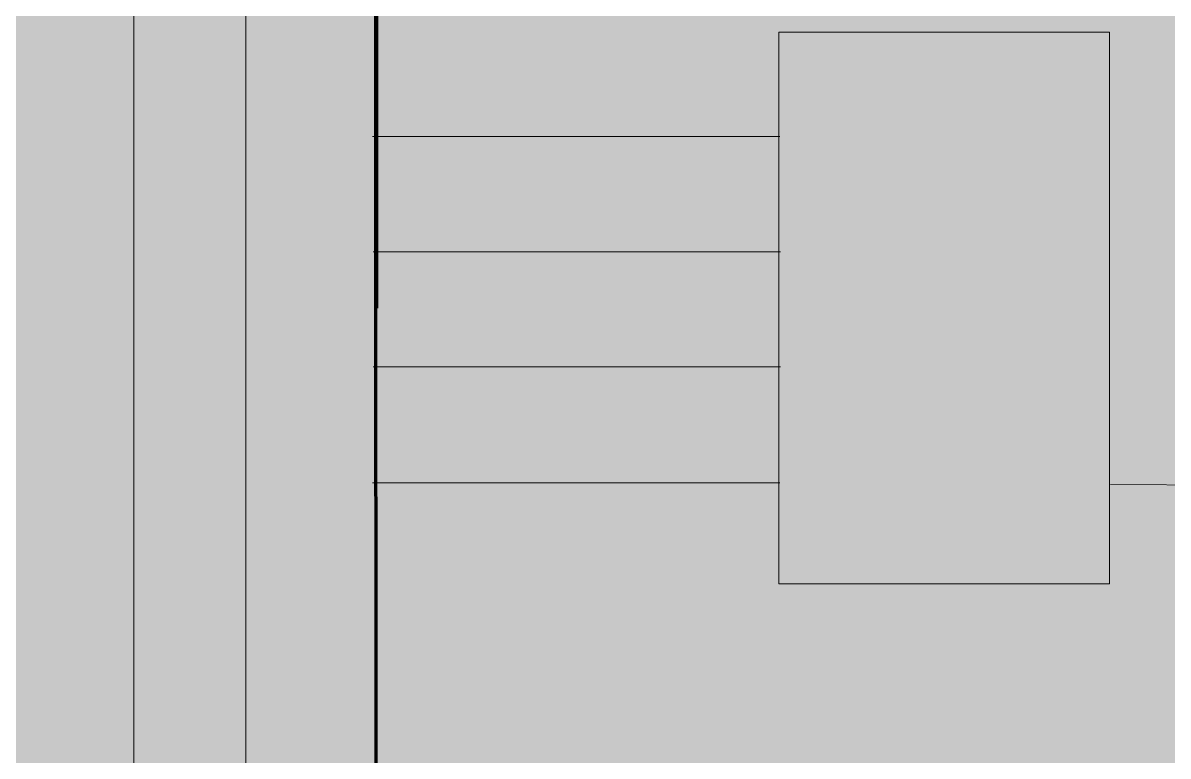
# Model space of a CAD drawing. Header units: millimetres. Extents: x 0 to 590, y 2 to 420.
# Drawn here: x 228.5 to 280.2, y 245.5 to 278.6 of the extents above; entities that cross this region are included whole.
import ezdxf
from ezdxf.xclip import XClip

# ---------------------------------------------------------------- set-up
doc = ezdxf.new("R2010")
doc.units = ezdxf.units.MM
doc.header["$MEASUREMENT"] = 0
doc.layers.get('0').update_dxf_attribs({"linetype": 'CONTINUOUS'})

# ---------------------------------------------------------------- blocks, each defined once
blk = doc.blocks.new('MF28FC3F0')
at = {"true_color": 0xffffff}
for points in [[(0, 420.2), (0, 2.206), (590.355, 2.206), (590.355, 420.2)], [(0, 420.2), (0, 2.437), (590.355, 2.437), (590.355, 420.2)]]:
    blk.add_hatch(color=0, dxfattribs=at).paths.add_polyline_path(points)

msp = doc.modelspace()

# ---------------------------------------------------------------- hatches: boundary and pattern name
at = {"true_color": 0xffffff}
msp.add_hatch(color=0, dxfattribs=at).paths.add_polyline_path([(262.576, 278.152), (262.576, 253.273), (277.51, 253.273), (277.51, 278.152)])
at = {"true_color": 0x000007}
h = msp.add_hatch(color=0, dxfattribs=at)
h.paths.add_polyline_path([(253.355, 274.069), (253.355, 274.76), (252.104, 274.76), (252.104, 275.089), (253.421, 276.966), (253.701, 276.966), (253.701, 275.089), (254.096, 275.089), (254.096, 274.76), (253.701, 274.76), (253.701, 274.069)])
h.paths.add_polyline_path([(253.355, 275.089), (253.355, 276.39), (252.449, 275.089)])
h = msp.add_hatch(color=0, dxfattribs=at)
edge = h.paths.add_edge_path()
edge.add_spline(control_points=[(270.413, 271.632), (270.298, 271.5), (270.166, 271.401), (270.034, 271.335), (270.034, 271.335), (269.903, 271.286), (269.755, 271.253), (269.59, 271.253), (269.59, 271.253), (269.294, 271.253), (269.063, 271.352), (268.882, 271.549), (268.882, 271.549), (268.734, 271.714), (268.668, 271.895), (268.668, 272.093), (268.668, 272.093), (268.668, 272.274), (268.734, 272.438), (268.849, 272.57), (268.849, 272.57), (268.964, 272.718), (269.129, 272.85), (269.359, 272.949), (269.359, 272.949), (269.228, 273.114), (269.145, 273.229), (269.096, 273.328), (269.096, 273.328), (269.063, 273.41), (269.03, 273.509), (269.03, 273.591), (269.03, 273.591), (269.03, 273.772), (269.096, 273.92), (269.244, 274.052), (269.244, 274.052), (269.376, 274.167), (269.541, 274.233), (269.755, 274.233), (269.755, 274.233), (269.952, 274.233), (270.117, 274.184), (270.232, 274.052), (270.232, 274.052), (270.364, 273.937), (270.43, 273.789), (270.43, 273.624), (270.43, 273.624), (270.43, 273.344), (270.249, 273.114), (269.886, 272.916)], knot_values=[0, 0, 0, 0, 0.019231, 0.019231, 0.019231, 0.019231, 0.038462, 0.038462, 0.038462, 0.038462, 0.057692, 0.057692, 0.057692, 0.057692, 0.076923, 0.076923, 0.076923, 0.076923, 0.096154, 0.096154, 0.096154, 0.096154, 0.115385, 0.115385, 0.115385, 0.115385, 0.134615, 0.134615, 0.134615, 0.134615, 0.153846, 0.153846, 0.153846, 0.153846, 0.173077, 0.173077, 0.173077, 0.173077, 0.192308, 0.192308, 0.192308, 0.192308, 0.211538, 0.211538, 0.211538, 0.211538, 0.230769, 0.230769, 0.230769, 0.230769, 1, 1, 1, 1], degree=3, periodic=0)
edge.add_line((269.886, 272.916), (270.397, 272.257))
edge.add_spline(control_points=[(270.397, 272.257), (270.463, 272.373), (270.496, 272.504), (270.528, 272.652)], knot_values=[0, 0, 0, 0, 1, 1, 1, 1], degree=3, periodic=0)
edge.add_line((270.528, 272.652), (270.907, 272.57))
edge.add_spline(control_points=[(270.907, 272.57), (270.841, 272.323), (270.759, 272.109), (270.644, 271.961), (270.644, 271.961), (270.775, 271.78), (270.94, 271.632), (271.105, 271.516)], knot_values=[0, 0, 0, 0, 0.125, 0.125, 0.125, 0.125, 1, 1, 1, 1], degree=3, periodic=0)
edge.add_line((271.105, 271.516), (270.858, 271.22))
edge.add_spline(control_points=[(270.858, 271.22), (270.726, 271.319), (270.578, 271.451), (270.413, 271.632)], knot_values=[0, 0, 0, 0, 1, 1, 1, 1], degree=3, periodic=0)
h.paths.add_polyline_path([(269.689, 273.146), (269.689, 273.146), (269.709, 273.157), (269.729, 273.167), (269.747, 273.177), (269.766, 273.188), (269.783, 273.198), (269.8, 273.208), (269.816, 273.218), (269.832, 273.228), (269.847, 273.238), (269.861, 273.248), (269.875, 273.258), (269.888, 273.268), (269.901, 273.278), (269.913, 273.287), (269.924, 273.297), (269.935, 273.306), (269.945, 273.316), (269.955, 273.325), (269.964, 273.334), (269.973, 273.343), (269.981, 273.352), (269.988, 273.36), (269.995, 273.369), (270.002, 273.377), (270.002, 273.377), (270.006, 273.387), (270.01, 273.397), (270.014, 273.407), (270.018, 273.417), (270.022, 273.427), (270.026, 273.436), (270.03, 273.446), (270.033, 273.455), (270.037, 273.464), (270.04, 273.474), (270.044, 273.483), (270.047, 273.492), (270.05, 273.502), (270.053, 273.511), (270.055, 273.52), (270.058, 273.529), (270.06, 273.539), (270.062, 273.548), (270.063, 273.558), (270.065, 273.568), (270.066, 273.577), (270.067, 273.587), (270.067, 273.597), (270.067, 273.608), (270.067, 273.62), (270.067, 273.632), (270.066, 273.644), (270.065, 273.656), (270.063, 273.667), (270.061, 273.679), (270.059, 273.69), (270.056, 273.701), (270.054, 273.712), (270.05, 273.722), (270.047, 273.733), (270.043, 273.743), (270.038, 273.754), (270.034, 273.764), (270.029, 273.773), (270.024, 273.783), (270.018, 273.793), (270.012, 273.802), (270.005, 273.811), (269.999, 273.82), (269.992, 273.829), (269.984, 273.838), (269.977, 273.846), (269.969, 273.854), (269.969, 273.854), (269.96, 273.863), (269.952, 273.87), (269.943, 273.878), (269.934, 273.885), (269.925, 273.891), (269.916, 273.898), (269.907, 273.904), (269.898, 273.909), (269.888, 273.915), (269.879, 273.92), (269.869, 273.924), (269.86, 273.929), (269.85, 273.933), (269.84, 273.936), (269.83, 273.939), (269.82, 273.942), (269.81, 273.945), (269.8, 273.947), (269.789, 273.949), (269.779, 273.951), (269.769, 273.952), (269.759, 273.953), (269.748, 273.953), (269.738, 273.953), (269.738, 273.953), (269.726, 273.953), (269.714, 273.953), (269.702, 273.952), (269.69, 273.951), (269.679, 273.949), (269.667, 273.947), (269.656, 273.945), (269.645, 273.942), (269.634, 273.939), (269.623, 273.936), (269.613, 273.933), (269.602, 273.929), (269.592, 273.924), (269.582, 273.92), (269.572, 273.915), (269.562, 273.909), (269.553, 273.904), (269.544, 273.898), (269.534, 273.891), (269.525, 273.885), (269.517, 273.878), (269.508, 273.87), (269.499, 273.863), (269.491, 273.854), (269.483, 273.846), (269.475, 273.838), (269.468, 273.83), (269.461, 273.821), (269.454, 273.813), (269.448, 273.805), (269.442, 273.796), (269.436, 273.787), (269.431, 273.779), (269.426, 273.77), (269.421, 273.761), (269.417, 273.752), (269.413, 273.742), (269.409, 273.733), (269.406, 273.723), (269.403, 273.713), (269.401, 273.703), (269.399, 273.692), (269.397, 273.682), (269.395, 273.671), (269.394, 273.66), (269.393, 273.648), (269.392, 273.636), (269.392, 273.624), (269.392, 273.618), (269.393, 273.612), (269.393, 273.606), (269.394, 273.6), (269.394, 273.595), (269.395, 273.589), (269.397, 273.584), (269.398, 273.579), (269.399, 273.574), (269.401, 273.568), (269.403, 273.563), (269.405, 273.558), (269.407, 273.553), (269.409, 273.548), (269.412, 273.543), (269.414, 273.537), (269.417, 273.532), (269.42, 273.527), (269.423, 273.521), (269.427, 273.516), (269.43, 273.51), (269.434, 273.504), (269.438, 273.498), (269.442, 273.492), (269.444, 273.486), (269.446, 273.48), (269.449, 273.473), (269.451, 273.466), (269.454, 273.46), (269.457, 273.453), (269.46, 273.446), (269.464, 273.439), (269.467, 273.431), (269.471, 273.424), (269.475, 273.417), (269.479, 273.41), (269.483, 273.403), (269.487, 273.396), (269.492, 273.388), (269.497, 273.381), (269.501, 273.374), (269.507, 273.367), (269.512, 273.36), (269.517, 273.354), (269.523, 273.347), (269.529, 273.34), (269.534, 273.334), (269.541, 273.328)])
h.paths.add_polyline_path([(269.689, 273.146), (269.541, 273.328)])
edge = h.paths.add_edge_path()
edge.add_line((270.199, 271.912), (269.541, 272.718))
edge.add_spline(control_points=[(269.541, 272.718), (269.359, 272.603), (269.228, 272.504), (269.162, 272.406), (269.162, 272.406), (269.079, 272.307), (269.047, 272.208), (269.047, 272.109), (269.047, 272.109), (269.047, 271.994), (269.096, 271.879), (269.195, 271.747), (269.195, 271.747), (269.294, 271.615), (269.425, 271.566), (269.59, 271.566), (269.59, 271.566), (269.705, 271.566), (269.804, 271.599), (269.919, 271.665), (269.919, 271.665), (270.034, 271.73), (270.133, 271.813), (270.199, 271.912)], knot_values=[0, 0, 0, 0, 0.041667, 0.041667, 0.041667, 0.041667, 0.083333, 0.083333, 0.083333, 0.083333, 0.125, 0.125, 0.125, 0.125, 0.166667, 0.166667, 0.166667, 0.166667, 0.208333, 0.208333, 0.208333, 0.208333, 1, 1, 1, 1], degree=3, periodic=0)
h = msp.add_hatch(color=0, dxfattribs=at)
edge = h.paths.add_edge_path()
edge.add_line((254.063, 271.714), (253.701, 271.681))
edge.add_spline(control_points=[(253.701, 271.681), (253.668, 271.829), (253.635, 271.928), (253.569, 271.994), (253.569, 271.994), (253.47, 272.093), (253.355, 272.142), (253.207, 272.142), (253.207, 272.142), (253.108, 272.142), (253.009, 272.109), (252.91, 272.043), (252.91, 272.043), (252.812, 271.961), (252.713, 271.846), (252.647, 271.681), (252.647, 271.681), (252.581, 271.533), (252.548, 271.302), (252.548, 271.022), (252.548, 271.022), (252.63, 271.154), (252.746, 271.253), (252.861, 271.302), (252.861, 271.302), (252.993, 271.368), (253.124, 271.401), (253.256, 271.401), (253.256, 271.401), (253.487, 271.401), (253.701, 271.319), (253.865, 271.138), (253.865, 271.138), (254.03, 270.973), (254.112, 270.743), (254.112, 270.463), (254.112, 270.463), (254.112, 270.281), (254.063, 270.117), (253.997, 269.952), (253.997, 269.952), (253.915, 269.804), (253.799, 269.689), (253.668, 269.606), (253.668, 269.606), (253.536, 269.524), (253.371, 269.475), (253.207, 269.475), (253.207, 269.475), (252.91, 269.475), (252.663, 269.59), (252.482, 269.804), (252.482, 269.804), (252.285, 270.018), (252.202, 270.38), (252.202, 270.874), (252.202, 270.874), (252.202, 271.434), (252.301, 271.846), (252.515, 272.093), (252.515, 272.093), (252.696, 272.323), (252.927, 272.438), (253.24, 272.438), (253.24, 272.438), (253.47, 272.438), (253.651, 272.373), (253.799, 272.241), (253.799, 272.241), (253.948, 272.109), (254.03, 271.928), (254.063, 271.714)], knot_values=[0, 0, 0, 0, 0.013889, 0.013889, 0.013889, 0.013889, 0.027778, 0.027778, 0.027778, 0.027778, 0.041667, 0.041667, 0.041667, 0.041667, 0.055556, 0.055556, 0.055556, 0.055556, 0.069444, 0.069444, 0.069444, 0.069444, 0.083333, 0.083333, 0.083333, 0.083333, 0.097222, 0.097222, 0.097222, 0.097222, 0.111111, 0.111111, 0.111111, 0.111111, 0.125, 0.125, 0.125, 0.125, 0.138889, 0.138889, 0.138889, 0.138889, 0.152778, 0.152778, 0.152778, 0.152778, 0.166667, 0.166667, 0.166667, 0.166667, 0.180556, 0.180556, 0.180556, 0.180556, 0.194444, 0.194444, 0.194444, 0.194444, 0.208333, 0.208333, 0.208333, 0.208333, 0.222222, 0.222222, 0.222222, 0.222222, 0.236111, 0.236111, 0.236111, 0.236111, 1, 1, 1, 1], degree=3, periodic=0)
edge = h.paths.add_edge_path()
edge.add_spline(control_points=[(252.614, 270.463), (252.614, 270.347), (252.63, 270.232), (252.68, 270.117), (252.68, 270.117), (252.729, 270.002), (252.812, 269.919), (252.91, 269.853), (252.91, 269.853), (252.993, 269.804), (253.091, 269.771), (253.19, 269.771), (253.19, 269.771), (253.355, 269.771), (253.47, 269.837), (253.585, 269.952), (253.585, 269.952), (253.684, 270.067), (253.75, 270.232), (253.75, 270.446), (253.75, 270.446), (253.75, 270.644), (253.701, 270.808), (253.585, 270.924), (253.585, 270.924), (253.487, 271.039), (253.338, 271.088), (253.19, 271.088), (253.19, 271.088), (253.026, 271.088), (252.894, 271.039), (252.779, 270.924), (252.779, 270.924), (252.663, 270.808), (252.614, 270.644), (252.614, 270.463)], knot_values=[0, 0, 0, 0, 0.027778, 0.027778, 0.027778, 0.027778, 0.055556, 0.055556, 0.055556, 0.055556, 0.083333, 0.083333, 0.083333, 0.083333, 0.111111, 0.111111, 0.111111, 0.111111, 0.138889, 0.138889, 0.138889, 0.138889, 0.166667, 0.166667, 0.166667, 0.166667, 0.194444, 0.194444, 0.194444, 0.194444, 0.222222, 0.222222, 0.222222, 0.222222, 1, 1, 1, 1], degree=3, periodic=0)
msp.add_hatch(color=0, dxfattribs=at).paths.add_polyline_path([(252.235, 266.741), (252.235, 267.071), (254.112, 267.071), (254.112, 266.807), (254.112, 266.807), (254.09, 266.782), (254.067, 266.756), (254.044, 266.73), (254.022, 266.703), (253.999, 266.675), (253.976, 266.647), (253.954, 266.618), (253.931, 266.588), (253.909, 266.557), (253.886, 266.526), (253.863, 266.494), (253.841, 266.461), (253.818, 266.428), (253.795, 266.394), (253.773, 266.36), (253.75, 266.324), (253.727, 266.288), (253.705, 266.252), (253.682, 266.214), (253.66, 266.176), (253.637, 266.137), (253.614, 266.098), (253.592, 266.058), (253.569, 266.017), (253.569, 266.017), (253.546, 265.976), (253.524, 265.935), (253.503, 265.893), (253.481, 265.852), (253.46, 265.811), (253.44, 265.77), (253.419, 265.728), (253.399, 265.687), (253.38, 265.646), (253.361, 265.604), (253.342, 265.563), (253.324, 265.521), (253.306, 265.479), (253.289, 265.437), (253.272, 265.395), (253.256, 265.353), (253.24, 265.311), (253.224, 265.269), (253.209, 265.227), (253.194, 265.184), (253.18, 265.141), (253.167, 265.099), (253.153, 265.056), (253.141, 265.012), (253.133, 264.982), (253.125, 264.95), (253.117, 264.919), (253.109, 264.888), (253.102, 264.856), (253.095, 264.824), (253.088, 264.792), (253.081, 264.76), (253.075, 264.728), (253.068, 264.695), (253.062, 264.663), (253.056, 264.63), (253.051, 264.597), (253.046, 264.563), (253.041, 264.53), (253.036, 264.497), (253.032, 264.463), (253.027, 264.429), (253.024, 264.395), (253.02, 264.361), (253.017, 264.326), (253.014, 264.292), (253.011, 264.257), (253.009, 264.222), (252.647, 264.222), (252.647, 264.222), (252.647, 264.251), (252.648, 264.28), (252.649, 264.31), (252.651, 264.34), (252.653, 264.371), (252.656, 264.402), (252.659, 264.433), (252.663, 264.465), (252.667, 264.497), (252.671, 264.53), (252.676, 264.563), (252.682, 264.597), (252.688, 264.631), (252.694, 264.666), (252.701, 264.701), (252.708, 264.737), (252.715, 264.773), (252.723, 264.81), (252.732, 264.848), (252.74, 264.886), (252.749, 264.925), (252.759, 264.964), (252.769, 265.005), (252.779, 265.045), (252.779, 265.045), (252.789, 265.086), (252.8, 265.127), (252.812, 265.167), (252.824, 265.208), (252.836, 265.247), (252.849, 265.287), (252.862, 265.326), (252.876, 265.366), (252.89, 265.405), (252.905, 265.443), (252.92, 265.482), (252.935, 265.521), (252.951, 265.559), (252.967, 265.598), (252.983, 265.636), (252.999, 265.675), (253.016, 265.713), (253.033, 265.752), (253.051, 265.79), (253.068, 265.829), (253.086, 265.867), (253.104, 265.906), (253.122, 265.945), (253.141, 265.984), (253.161, 266.021), (253.182, 266.057), (253.203, 266.093), (253.223, 266.128), (253.244, 266.163), (253.265, 266.197), (253.285, 266.231), (253.306, 266.264), (253.327, 266.297), (253.348, 266.33), (253.369, 266.362), (253.39, 266.394), (253.411, 266.425), (253.432, 266.455), (253.454, 266.486), (253.475, 266.516), (253.497, 266.545), (253.518, 266.574), (253.54, 266.603), (253.562, 266.632), (253.584, 266.66), (253.606, 266.687), (253.629, 266.714), (253.651, 266.741), (252.235, 266.741), (253.651, 266.741)])
h = msp.add_hatch(color=0, dxfattribs=at)
edge = h.paths.add_edge_path()
edge.add_line((252.268, 259.085), (252.614, 259.101))
edge.add_spline(control_points=[(252.614, 259.101), (252.63, 258.953), (252.696, 258.838), (252.779, 258.756), (252.779, 258.756), (252.861, 258.69), (252.96, 258.657), (253.091, 258.657), (253.091, 258.657), (253.19, 258.657), (253.289, 258.673), (253.371, 258.723), (253.371, 258.723), (253.454, 258.772), (253.52, 258.838), (253.585, 258.92), (253.585, 258.92), (253.635, 259.003), (253.668, 259.118), (253.717, 259.266), (253.717, 259.266), (253.75, 259.414), (253.767, 259.546), (253.767, 259.694), (253.767, 259.694), (253.767, 259.711), (253.767, 259.744), (253.767, 259.776), (253.767, 259.776), (253.684, 259.661), (253.585, 259.562), (253.47, 259.497), (253.47, 259.497), (253.355, 259.431), (253.207, 259.398), (253.075, 259.398), (253.075, 259.398), (252.828, 259.398), (252.63, 259.48), (252.466, 259.645), (252.466, 259.645), (252.301, 259.826), (252.219, 260.056), (252.219, 260.336), (252.219, 260.336), (252.219, 260.633), (252.301, 260.863), (252.466, 261.044), (252.466, 261.044), (252.647, 261.225), (252.861, 261.308), (253.124, 261.308), (253.124, 261.308), (253.306, 261.308), (253.487, 261.258), (253.635, 261.16), (253.635, 261.16), (253.799, 261.061), (253.915, 260.913), (253.997, 260.731), (253.997, 260.731), (254.079, 260.534), (254.112, 260.27), (254.112, 259.908), (254.112, 259.908), (254.112, 259.546), (254.079, 259.25), (253.997, 259.036), (253.997, 259.036), (253.915, 258.805), (253.799, 258.64), (253.635, 258.525), (253.635, 258.525), (253.487, 258.41), (253.289, 258.36), (253.075, 258.36), (253.075, 258.36), (252.861, 258.36), (252.663, 258.426), (252.532, 258.542), (252.532, 258.542), (252.383, 258.673), (252.301, 258.854), (252.268, 259.085)], knot_values=[0, 0, 0, 0, 0.011905, 0.011905, 0.011905, 0.011905, 0.02381, 0.02381, 0.02381, 0.02381, 0.035714, 0.035714, 0.035714, 0.035714, 0.047619, 0.047619, 0.047619, 0.047619, 0.059524, 0.059524, 0.059524, 0.059524, 0.071429, 0.071429, 0.071429, 0.071429, 0.083333, 0.083333, 0.083333, 0.083333, 0.095238, 0.095238, 0.095238, 0.095238, 0.107143, 0.107143, 0.107143, 0.107143, 0.119048, 0.119048, 0.119048, 0.119048, 0.130952, 0.130952, 0.130952, 0.130952, 0.142857, 0.142857, 0.142857, 0.142857, 0.154762, 0.154762, 0.154762, 0.154762, 0.166667, 0.166667, 0.166667, 0.166667, 0.178571, 0.178571, 0.178571, 0.178571, 0.190476, 0.190476, 0.190476, 0.190476, 0.202381, 0.202381, 0.202381, 0.202381, 0.214286, 0.214286, 0.214286, 0.214286, 0.22619, 0.22619, 0.22619, 0.22619, 0.238095, 0.238095, 0.238095, 0.238095, 1, 1, 1, 1], degree=3, periodic=0)
edge = h.paths.add_edge_path()
edge.add_spline(control_points=[(253.717, 260.353), (253.717, 260.567), (253.668, 260.715), (253.553, 260.847), (253.553, 260.847), (253.454, 260.962), (253.322, 261.028), (253.174, 261.028), (253.174, 261.028), (253.009, 261.028), (252.877, 260.962), (252.762, 260.83), (252.762, 260.83), (252.63, 260.699), (252.581, 260.534), (252.581, 260.32), (252.581, 260.32), (252.581, 260.139), (252.63, 259.991), (252.746, 259.875), (252.746, 259.875), (252.861, 259.76), (252.993, 259.711), (253.157, 259.711), (253.157, 259.711), (253.322, 259.711), (253.454, 259.76), (253.569, 259.875), (253.569, 259.875), (253.668, 259.991), (253.717, 260.155), (253.717, 260.353)], knot_values=[0, 0, 0, 0, 0.03125, 0.03125, 0.03125, 0.03125, 0.0625, 0.0625, 0.0625, 0.0625, 0.09375, 0.09375, 0.09375, 0.09375, 0.125, 0.125, 0.125, 0.125, 0.15625, 0.15625, 0.15625, 0.15625, 0.1875, 0.1875, 0.1875, 0.1875, 0.21875, 0.21875, 0.21875, 0.21875, 1, 1, 1, 1], degree=3, periodic=0)
h = msp.add_hatch(color=0, dxfattribs=at)
h.paths.add_polyline_path([(266.577, 256.895), (266.577, 259.793), (268.668, 259.793), (268.668, 259.447), (266.955, 259.447), (266.955, 258.558), (268.553, 258.558), (268.553, 258.212), (266.955, 258.212), (266.955, 257.241), (268.734, 257.241), (268.734, 256.895)])
h.paths.add_polyline_path([(273.278, 256.895), (272.916, 256.895), (272.916, 259.151), (272.916, 259.151), (272.905, 259.14), (272.895, 259.13), (272.884, 259.12), (272.872, 259.11), (272.86, 259.099), (272.848, 259.089), (272.836, 259.079), (272.823, 259.068), (272.81, 259.058), (272.797, 259.048), (272.784, 259.038), (272.77, 259.027), (272.756, 259.017), (272.742, 259.007), (272.727, 258.996), (272.712, 258.986), (272.697, 258.976), (272.682, 258.966), (272.667, 258.955), (272.651, 258.945), (272.635, 258.935), (272.619, 258.924), (272.603, 258.914), (272.587, 258.904), (272.587, 258.904), (272.57, 258.896), (272.554, 258.887), (272.537, 258.879), (272.521, 258.871), (272.504, 258.863), (272.488, 258.855), (272.472, 258.847), (272.456, 258.839), (272.439, 258.831), (272.423, 258.823), (272.407, 258.815), (272.391, 258.807), (272.375, 258.799), (272.359, 258.792), (272.344, 258.784), (272.328, 258.777), (272.313, 258.77), (272.297, 258.763), (272.282, 258.756), (272.267, 258.749), (272.252, 258.742), (272.237, 258.735), (272.222, 258.729), (272.208, 258.723), (272.208, 259.068), (272.208, 259.068), (272.233, 259.081), (272.257, 259.093), (272.281, 259.106), (272.305, 259.119), (272.329, 259.132), (272.353, 259.146), (272.376, 259.159), (272.399, 259.173), (272.422, 259.187), (272.445, 259.201), (272.468, 259.215), (272.49, 259.229), (272.512, 259.243), (272.534, 259.258), (272.555, 259.273), (272.576, 259.288), (272.597, 259.303), (272.618, 259.319), (272.638, 259.334), (272.658, 259.35), (272.678, 259.366), (272.697, 259.382), (272.716, 259.398), (272.735, 259.414), (272.735, 259.414), (272.753, 259.431), (272.771, 259.447), (272.788, 259.464), (272.805, 259.48), (272.821, 259.496), (272.837, 259.513), (272.852, 259.529), (272.867, 259.545), (272.882, 259.562), (272.896, 259.578), (272.909, 259.594), (272.922, 259.61), (272.935, 259.626), (272.947, 259.641), (272.959, 259.657), (272.97, 259.673), (272.981, 259.688), (272.992, 259.704), (273.002, 259.719), (273.012, 259.734), (273.021, 259.749), (273.031, 259.764), (273.039, 259.778), (273.048, 259.793), (273.278, 259.793), (273.278, 256.895), (273.278, 259.793)])
edge = h.paths.add_edge_path()
edge.add_line((278.382, 259.085), (278.037, 259.052))
edge.add_spline(control_points=[(278.037, 259.052), (278.004, 259.184), (277.954, 259.299), (277.905, 259.348), (277.905, 259.348), (277.806, 259.464), (277.691, 259.513), (277.543, 259.513), (277.543, 259.513), (277.428, 259.513), (277.329, 259.48), (277.246, 259.414), (277.246, 259.414), (277.131, 259.332), (277.049, 259.217), (276.983, 259.052), (276.983, 259.052), (276.917, 258.904), (276.884, 258.673), (276.884, 258.377), (276.884, 258.377), (276.966, 258.509), (277.065, 258.607), (277.197, 258.673), (277.197, 258.673), (277.312, 258.739), (277.444, 258.772), (277.592, 258.772), (277.592, 258.772), (277.823, 258.772), (278.02, 258.69), (278.185, 258.509), (278.185, 258.509), (278.35, 258.327), (278.448, 258.113), (278.448, 257.834), (278.448, 257.834), (278.448, 257.652), (278.399, 257.488), (278.317, 257.323), (278.317, 257.323), (278.251, 257.175), (278.136, 257.043), (278.004, 256.961), (278.004, 256.961), (277.856, 256.879), (277.707, 256.846), (277.526, 256.846), (277.526, 256.846), (277.246, 256.846), (276.999, 256.944), (276.802, 257.175), (276.802, 257.175), (276.621, 257.389), (276.522, 257.751), (276.522, 258.245), (276.522, 258.245), (276.522, 258.805), (276.637, 259.217), (276.835, 259.464), (276.835, 259.464), (277.016, 259.694), (277.263, 259.793), (277.576, 259.793), (277.576, 259.793), (277.79, 259.793), (277.987, 259.727), (278.136, 259.612), (278.136, 259.612), (278.267, 259.48), (278.366, 259.299), (278.382, 259.085)], knot_values=[0, 0, 0, 0, 0.013889, 0.013889, 0.013889, 0.013889, 0.027778, 0.027778, 0.027778, 0.027778, 0.041667, 0.041667, 0.041667, 0.041667, 0.055556, 0.055556, 0.055556, 0.055556, 0.069444, 0.069444, 0.069444, 0.069444, 0.083333, 0.083333, 0.083333, 0.083333, 0.097222, 0.097222, 0.097222, 0.097222, 0.111111, 0.111111, 0.111111, 0.111111, 0.125, 0.125, 0.125, 0.125, 0.138889, 0.138889, 0.138889, 0.138889, 0.152778, 0.152778, 0.152778, 0.152778, 0.166667, 0.166667, 0.166667, 0.166667, 0.180556, 0.180556, 0.180556, 0.180556, 0.194444, 0.194444, 0.194444, 0.194444, 0.208333, 0.208333, 0.208333, 0.208333, 0.222222, 0.222222, 0.222222, 0.222222, 0.236111, 0.236111, 0.236111, 0.236111, 1, 1, 1, 1], degree=3, periodic=0)
edge = h.paths.add_edge_path()
edge.add_spline(control_points=[(276.934, 257.834), (276.934, 257.702), (276.966, 257.587), (277.016, 257.471), (277.016, 257.471), (277.065, 257.373), (277.148, 257.274), (277.23, 257.224), (277.23, 257.224), (277.329, 257.158), (277.428, 257.142), (277.526, 257.142), (277.526, 257.142), (277.674, 257.142), (277.806, 257.191), (277.921, 257.323), (277.921, 257.323), (278.02, 257.438), (278.07, 257.603), (278.07, 257.817), (278.07, 257.817), (278.07, 258.015), (278.02, 258.163), (277.921, 258.278), (277.921, 258.278), (277.806, 258.393), (277.674, 258.459), (277.51, 258.459), (277.51, 258.459), (277.362, 258.459), (277.213, 258.393), (277.098, 258.278), (277.098, 258.278), (276.999, 258.163), (276.934, 258.015), (276.934, 257.834)], knot_values=[0, 0, 0, 0, 0.027778, 0.027778, 0.027778, 0.027778, 0.055556, 0.055556, 0.055556, 0.055556, 0.083333, 0.083333, 0.083333, 0.083333, 0.111111, 0.111111, 0.111111, 0.111111, 0.138889, 0.138889, 0.138889, 0.138889, 0.166667, 0.166667, 0.166667, 0.166667, 0.194444, 0.194444, 0.194444, 0.194444, 0.222222, 0.222222, 0.222222, 0.222222, 1, 1, 1, 1], degree=3, periodic=0)

# ---------------------------------------------------------------- linework, layer by layer
at = {"color": 0, "linetype": 'Continuous', "lineweight": 100, "true_color": 0x000007}
msp.add_lwpolyline([(244.348, 367.922), (244.414, 146.51), (244.414, 146.51)], dxfattribs=at)
at = {"color": 0, "linetype": 'Continuous', "lineweight": 20, "true_color": 0x000007}
for points in [[(244.48, 367.148), (244.48, 265.704), (244.48, 265.704)], [(238.519, 140.023), (238.519, 348.822), (238.519, 348.822)], [(233.465, 134.968), (233.465, 308.465), (233.465, 308.465)], [(244.233, 273.443), (262.625, 273.443), (262.625, 273.443)], [(277.559, 257.751), (282.631, 257.718), (282.565, 272.85), (293.103, 272.982)], [(244.266, 268.24), (262.658, 268.24), (262.658, 268.24)], [(244.266, 263.053), (262.658, 263.053), (262.658, 263.053)], [(244.233, 257.817), (262.625, 257.817), (262.625, 257.817)]]:
    msp.add_lwpolyline(points, dxfattribs=at)
msp.add_lwpolyline([(262.576, 278.152), (277.51, 278.152), (277.51, 253.273), (262.576, 253.273)], close=True, dxfattribs=at)

# ---------------------------------------------------------------- block references
at = {"color": 0, "true_color": 0xffffff}
ref = msp.add_blockref('MF28FC3F0', (0, 0), dxfattribs=at)
XClip(ref).set_block_clipping_path([(0, 2.1075862069), (590.3875862069, 420.2)])

doc.saveas('drawing.dxf')
